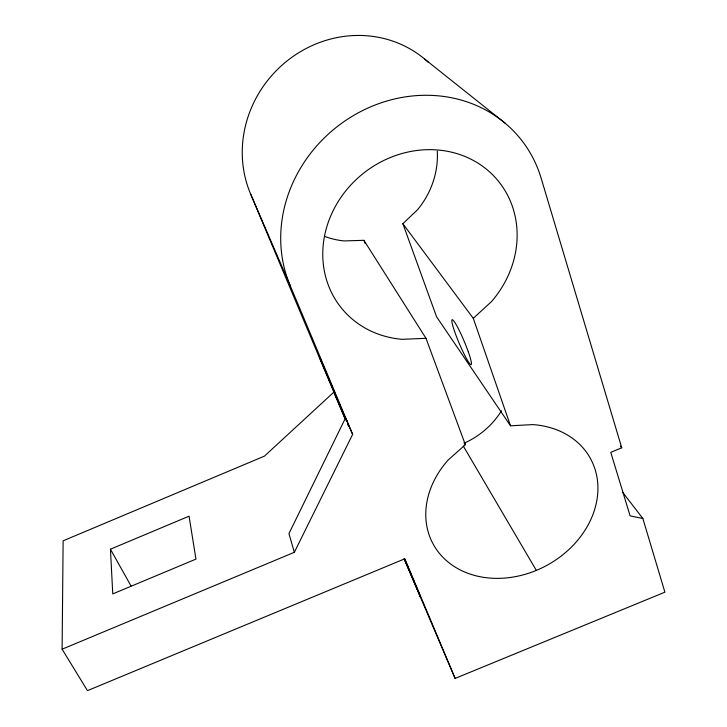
<?xml version="1.0" encoding="UTF-8"?>
<svg xmlns="http://www.w3.org/2000/svg" width="727" height="727" viewBox="0 0 727 727"><rect width="100%" height="100%" fill="white"/><g stroke="black" fill="none" stroke-linecap="round" stroke-linejoin="round"><path stroke-width="1.09" d="M622.885 492.624L642.868 518.515L664.896 592.178L455.12 678.418L404.839 558.772L87.467 690.65L62.104 649.193L63.131 540.815L264.464 456.12L333.866 392.126L345.452 419.188M62.104 649.193L294.335 552.311L352.631 434.373L290 285.129L250.452 193.609A113.13 106.142 -47.6 0 1 290.491 58.305A113.13 106.142 -47.6 0 1 428.103 62.095M324.605 236.384A82.887 77.498 -45.5 0 0 344.162 240.928L363.918 240.319L425.986 338.309L465.353 444.679L448.15 460.027A89.521 72.945 -28.3 0 0 465.116 572.194A89.521 72.945 -28.3 0 0 590.769 519.66A89.521 72.945 -28.3 0 0 532.873 424.604L510.508 425.795L436.573 316.781L402.876 223.716L417.68 209.576A82.887 77.498 -45.5 0 0 437.281 151.134M510.508 425.795L473.286 318.335L491.525 301.569A100.917 91.02 -38.6 0 0 471.296 159.367A100.917 91.02 -38.6 0 0 329.349 219.336A100.917 91.02 -38.6 0 0 402.204 339.318L425.986 338.309M110.44 549.194L189.056 516.188L195.954 559.108L112.767 593.904L110.44 549.194L131.014 585.971M290 285.129A137.885 125.062 -39.9 0 1 370.861 106.751A137.885 125.062 -39.9 0 1 541.142 178.197L621.73 447.777L610.771 452.348L630.118 515.879L642.868 518.515M424.713 59.114L505.092 123.154M620.285 446.033L621.73 447.777M402.876 223.716L473.286 318.335M464.199 442.734L465.353 444.679M463.299 446.033L536.326 570.395M352.631 434.373L345.552 417.898L288.937 533.627L294.335 552.311M347.67 424.005L348.515 425.986M404.103 558.872L455.12 678.418M346.016 420.115L319.362 356.712L346.261 420.17M404.403 558.645L420.388 596.685L404.357 559.063M345.997 418.943L346.87 421.033M250.452 193.609L344.825 418.189M347.888 424.077L348.651 425.895M363.918 240.319L365.136 243.5M501.485 410.773A74.845 64.694 -30.1 0 1 464.19 443.188M468.352 351.959L466.225 346.279A24.391 2.699 67.1 0 0 451.84 320.389A24.391 2.699 67.1 0 0 465.307 356.421A24.391 2.699 67.1 0 0 468.352 351.959"/></g></svg>
